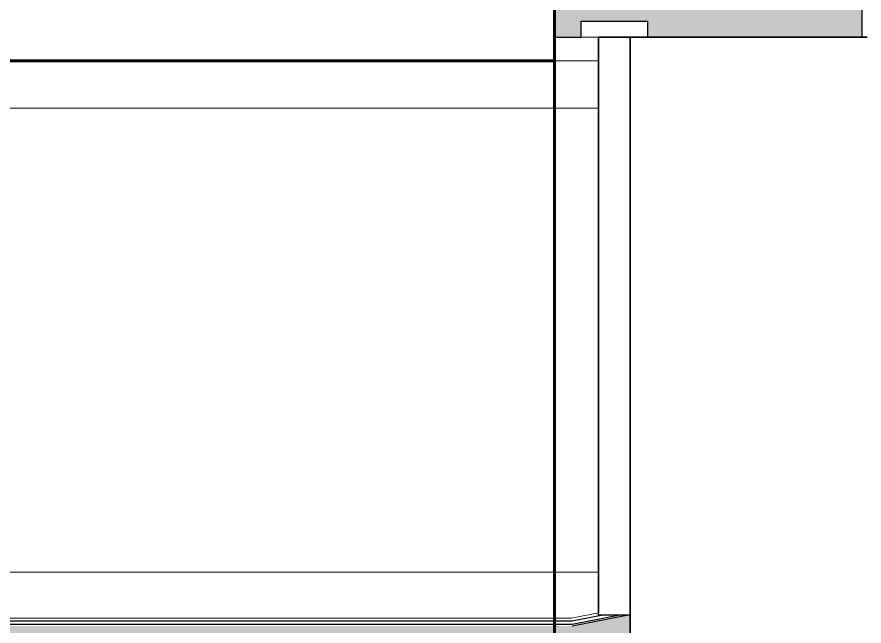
# Model space of a CAD drawing. Header units: millimetres. Extents: x 3914 to 443608, y -156176 to 78197.
# Drawn here: x 437466 to 438002, y 2124 to 2510 of the extents above; entities that cross this region are included whole.
import ezdxf

# ---------------------------------------------------------------- set-up
doc = ezdxf.new("R2010")
doc.units = ezdxf.units.MM
for name, color, linetype, lineweight in [('0) клиннинг', 90, 'Continuous', 60), ('A-FLOR', 7, 'Continuous', 9), ('A-GLAZ-CWMG', 7, 'Continuous', 9), ('A-GLAZ-CWMG-1', 7, 'Continuous', 25), ('A-ROOF', 7, 'Continuous', 9), ('A-ROOF-1', 7, 'Continuous', 25), ('A-ROOF-PATT-1', 7, 'Continuous', 5), ('I-WALL', 7, 'Continuous', 5), ('I-WALL-1', 7, 'Continuous', 35)]:
    doc.layers.add(name, color=color, linetype=linetype, lineweight=lineweight)

# ---------------------------------------------------------------- blocks, each defined once
blk = doc.blocks.new('Прямоугольный импост - Рядовой 50х195-39561511-АР2_Фасад в А-Г копия 1')
at = {"layer": 'A-GLAZ-CWMG'}
blk.add_hatch(color=256, dxfattribs=at).paths.add_polyline_path([(10219, 4800), (10219, 4810), (10261, 4810), (10261, 4800), (10397, 4800), (10397, 4850), (10261, 4850), (10261, 4840), (10219, 4840), (10219, 4850), (10202, 4850), (10202, 4800)], flags=0)
at = {"layer": 'A-GLAZ-CWMG-1'}
for p, q in [((10219, 4850), (10202, 4850)), ((10202, 4850), (10202, 4800)), ((10219, 4840), (10219, 4850)), ((10397, 4850), (10261, 4850)), ((10261, 4850), (10261, 4840)), ((10397, 4800), (10397, 4850)), ((10261, 4840), (10219, 4840)), ((10219, 4800), (10219, 4810)), ((10219, 4810), (10261, 4810)), ((10261, 4810), (10261, 4800)), ((10202, 4800), (10219, 4800)), ((10261, 4800), (10397, 4800))]:
    blk.add_line(p, q, dxfattribs=at)
blk = doc.blocks.new('Прямоугольный импост - Рядовой 50х195-39561527-АР2_Фасад в А-Г копия 1')
at = {"layer": 'A-GLAZ-CWMG'}
blk.add_line((10230, 4800), (10219, 4800), dxfattribs=at)

msp = doc.modelspace()

# ---------------------------------------------------------------- hatches: boundary and pattern name
at = {"layer": '0) клиннинг'}
h = msp.add_hatch(dxfattribs=at)
h.set_pattern_fill('ANSI31', color=256, scale=888)
h.paths.add_polyline_path([(437806.39, 11627.22), (427259, 11627.22), (427259, -2302.8), (435034.36, -2302.8), (435034.36, 1357.2), (433414.39, 1357.2), (433409.39, 2718.73), (434034.79, 2718.73), (434024.39, 2482.2), (437806.39, 2482.2)])
at = {"layer": 'A-ROOF-PATT-1'}
h = msp.add_hatch(dxfattribs=at)
h.set_pattern_fill('FP_90', color=256, style=0, pattern_type=2)
h.set_pattern_definition([(45, (431356.45, 2643.2), (-75.4342, 75.4342), [106.68, -17.78, 3.556, -17.78]), (45, (431356.45, 2718.58), (-75.4342, 75.4342), []), (50, (431356.45, 2643.2), (127.5292, -11.1576), [13.335, -146.685]), (355, (431356.45, 2643.2), (-24.6697, 133.74), [10.668, -117.348]), (100.451, (431367.07, 2642.27), (102.8597, 122.5818), [11.333, -124.663]), (46.184, (431356.45, 2678.76), (189.755, -29.4304), [20.003, -220.028]), (96.636, (431372.26, 2676.3), (166.182, 173.1996), [17, -186.995]), (351.184, (431356.45, 2678.76), (166.184, 173.1976), [16.002, -176.022]), (21, (431374.23, 2669.87), (106.1303, -71.586), [13.335, -146.685]), (326, (431374.23, 2669.87), (43.262, 128.9318), [10.668, -117.348]), (71.451, (431383.07, 2663.9), (149.392, 57.345), [11.333, -124.663]), (37.5, (431356.446, 2643.2), (2.16223, 59.18836), [3.353, -112.573, 3.353, -115.773, -117.792]), (37.5, (431356.446, 2643.2), (2.16223, 59.18836), [-235.052, 3.353, -114.44]), (7.5, (431356.446, 2643.2), (46.77386, 70.12615), [3.353, -64.567, 3.353, -109.906, -44.895]), (7.5, (431356.446, 2643.2), (46.77386, 70.12615), [-181.178, 3.353, -41.542]), (327.5, (431316.797, 2643.2), (94.91367, -4.0101), [3.353, -41.097, 3.353, -135.331, -184.023]), (327.5, (431316.797, 2643.2), (94.91367, -4.0101), [-183.134, 3.353, -180.67]), (317.5, (431299.02, 2643.2), (103.6906, 17.7988), [3.353, -54.432, 3.353, -88.748, -130.683]), (317.5, (431299.02, 2643.2), (103.6906, 17.7988), [-149.885, 3.353, -127.33])])
h.paths.add_polyline_path([(436240.75, 2084.38), (437821.29, 2084.38), (437854.39, 2090.71), (437854.39, 2131.2), (437853.21, 2131.2), (437817.66, 2124.41), (436231.86, 2124.52), (434004.39, 2157.95), (434004.39, 2117.94), (436079.03, 2086.8)], flags=0)

# ---------------------------------------------------------------- linework, layer by layer
at = {"layer": '0) клиннинг'}
msp.add_lwpolyline([(437806.39, -2302.8), (427259, -2302.8), (427259, 11627.22), (437806.39, 11627.22)], close=True, dxfattribs=at)
msp.add_lwpolyline([(437806.39, 2482.2), (434024.39, 2482.2), (434034.79, 2718.73), (433409.39, 2718.73), (433414.39, 1357.2), (435034.36, 1357.2), (435034.36, -2302.8)], dxfattribs=at)
at = {"layer": 'A-FLOR'}
for p, q in [((437834.39, 2482.2), (434206.58, 2482.2)), ((434189.26, 2452.2), (437834.39, 2452.2))]:
    msp.add_line(p, q, dxfattribs=at)
at = {"layer": 'A-ROOF'}
for p, q in [((437834.39, 2132.7), (437817.21, 2129.41)), ((437817.21, 2129.41), (436238.8, 2129.41))]:
    msp.add_line(p, q, dxfattribs=at)
at = {"layer": 'A-ROOF-1'}
for p, q in [((437837.23, 2131.2), (437817.39, 2127.41)), ((437847.88, 2131.2), (437817.57, 2125.41)), ((437853.21, 2131.2), (437817.66, 2124.41)), ((437834.39, 2131.2), (437834.39, 2132.7)), ((437854.39, 2131.2), (437834.39, 2131.2)), ((437817.39, 2127.41), (436238.88, 2127.41)), ((437817.57, 2125.41), (436238.97, 2125.41))]:
    msp.add_line(p, q, dxfattribs=at)
at = {"layer": 'I-WALL'}
msp.add_line((434297.18, 2158.55), (437834.39, 2158.55), dxfattribs=at)
at = {"layer": 'I-WALL-1'}
for p, q in [((438004.39, 2497.2), (437834.39, 2497.2)), ((437834.39, 2497.2), (437834.39, 2132.7)), ((437854.39, 2497.2), (437854.39, 1897.2))]:
    msp.add_line(p, q, dxfattribs=at)

# ---------------------------------------------------------------- block references
at = {"layer": 'A-GLAZ-CWMG'}
for name in ['Прямоугольный импост - Рядовой 50х195-39561527-АР2_Фасад в А-Г копия 1', 'Прямоугольный импост - Рядовой 50х195-39561511-АР2_Фасад в А-Г копия 1']:
    msp.add_blockref(name, (427604.39, -2302.8), dxfattribs=at)

doc.saveas('drawing.dxf')
